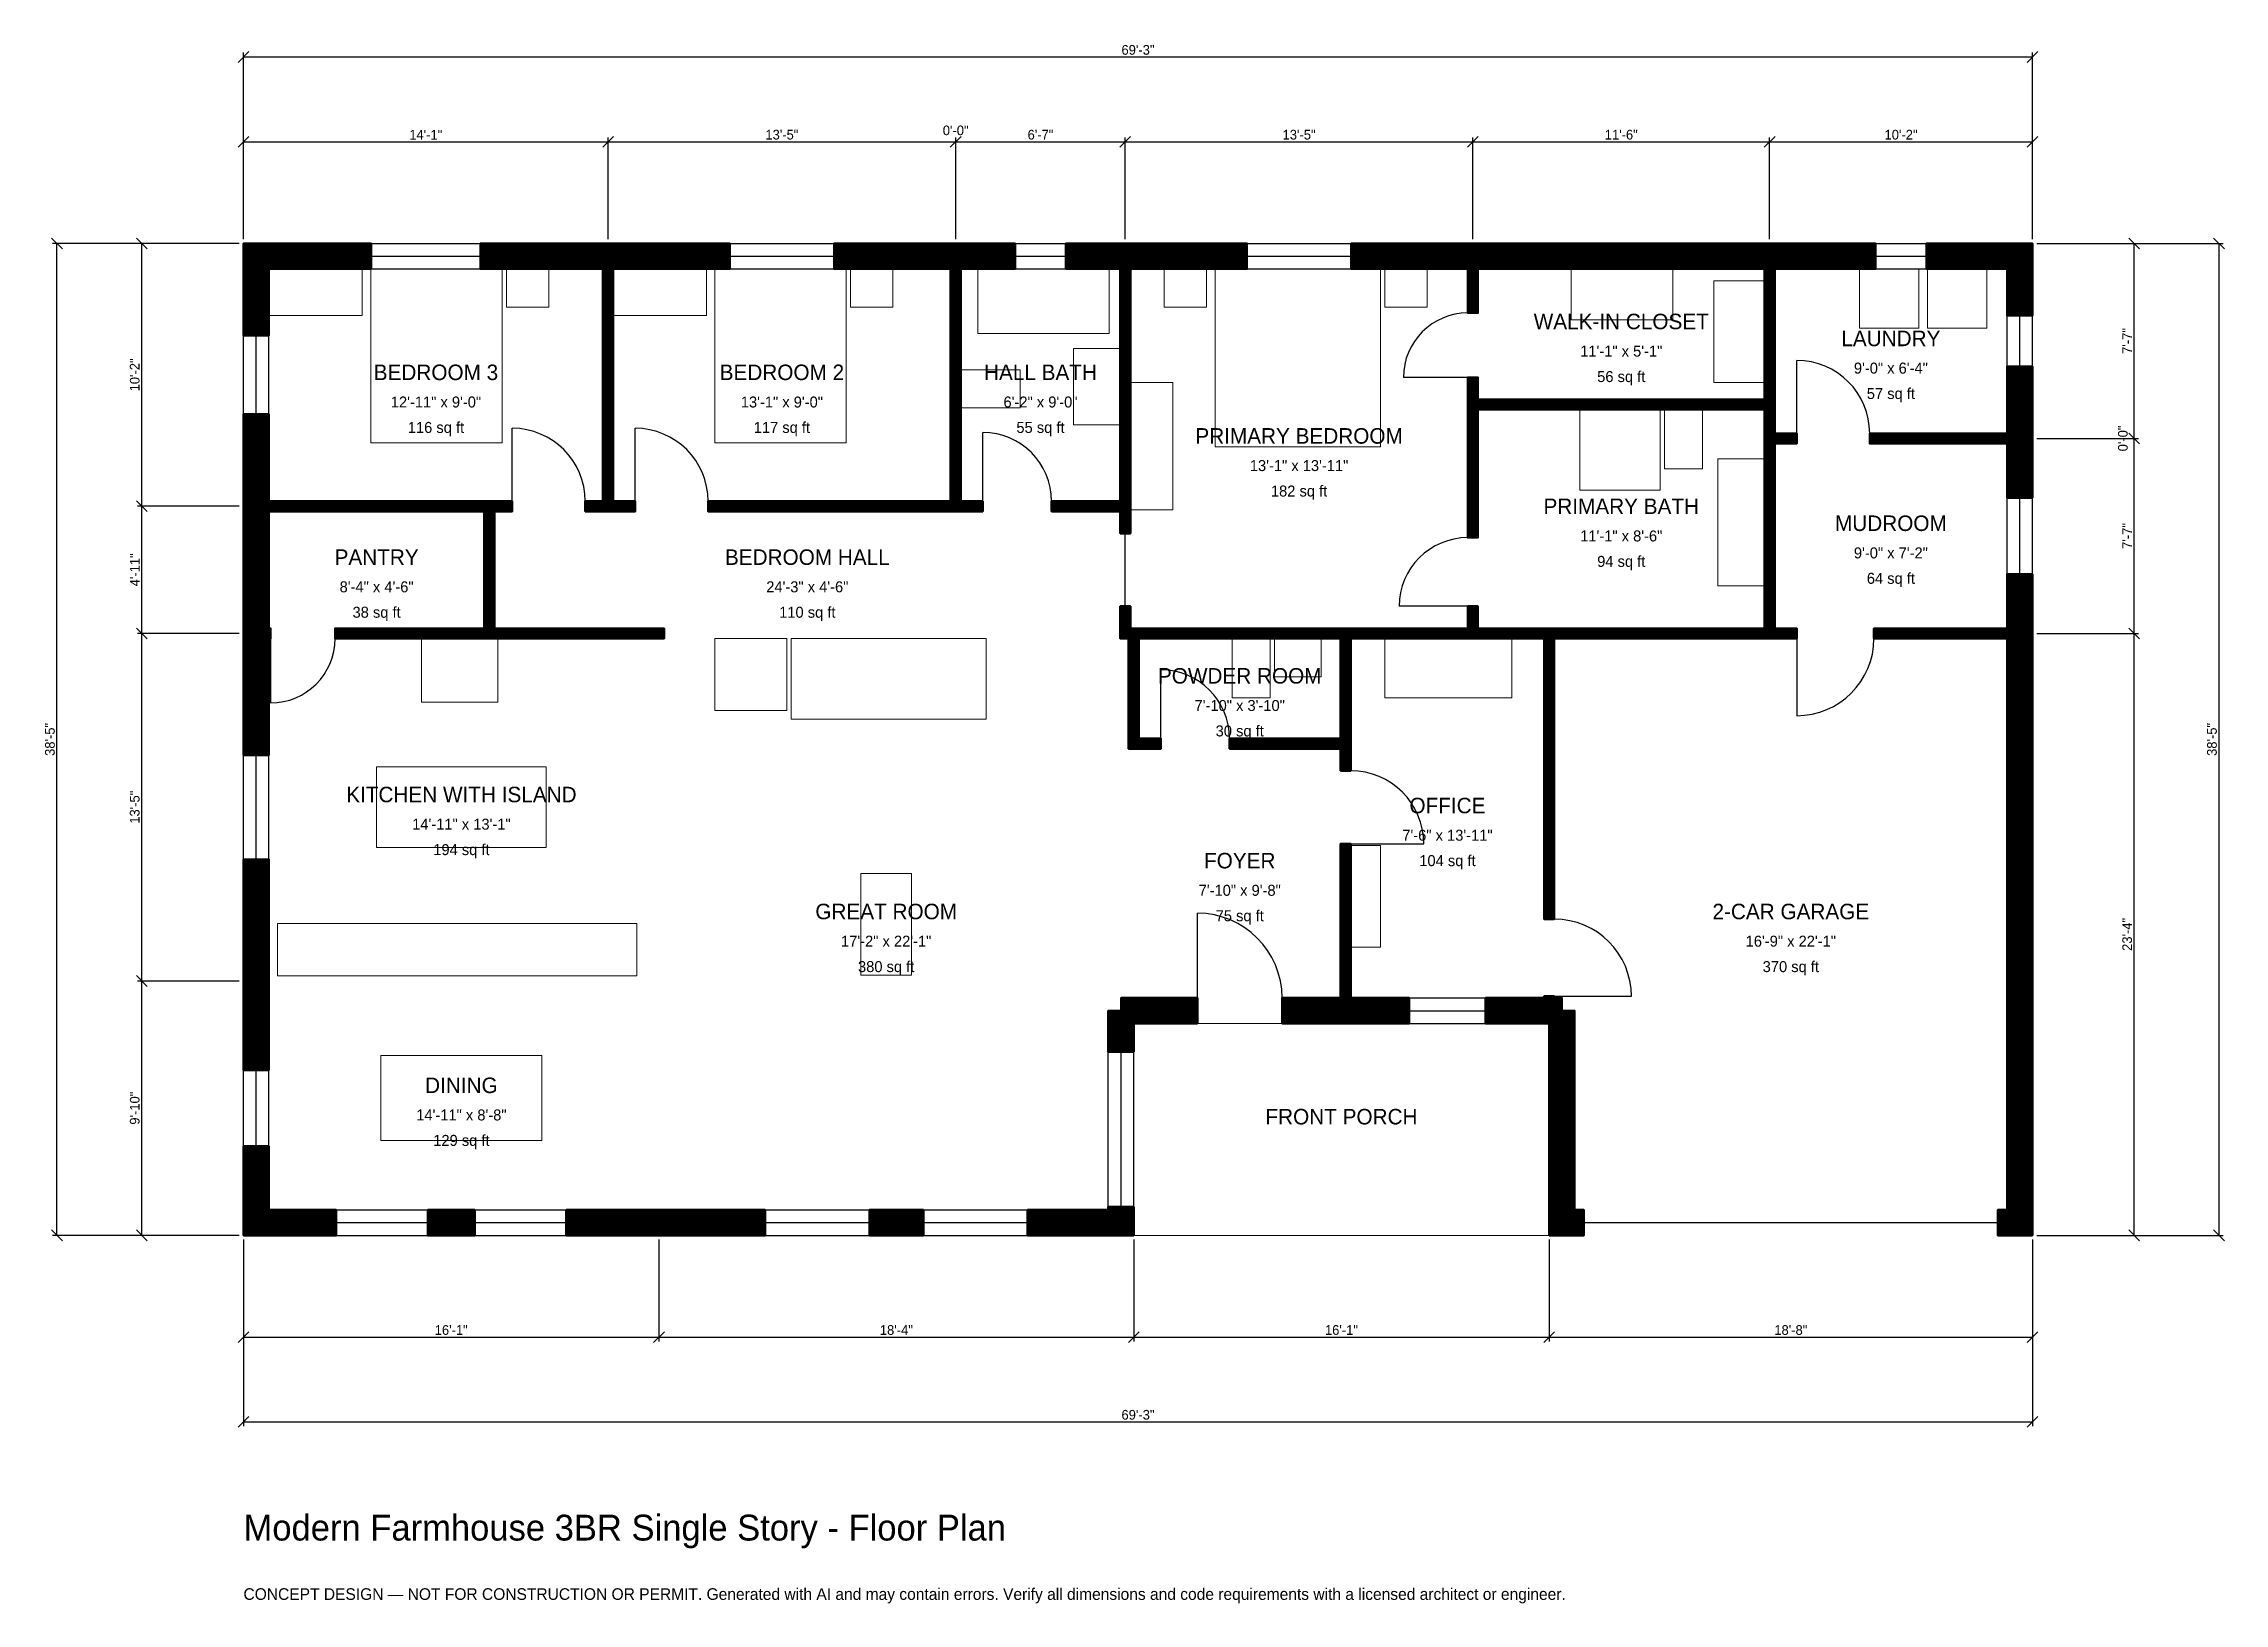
# Model space of a CAD drawing. Header units: inches. Extents: x -93 to 920, y -171 to 553.
import ezdxf
from ezdxf.enums import TextEntityAlignment as Align

# ---------------------------------------------------------------- set-up
doc = ezdxf.new("R2010")
doc.units = ezdxf.units.IN
doc.header["$MEASUREMENT"] = 0
doc.linetypes.add('DASHED', pattern=[0.6, 0.5, -0.1])
for name, color, linetype, lineweight in [('A-ANNO-DIMS', 1, 'Continuous', 13), ('A-ANNO-TEXT', 7, 'Continuous', 18), ('A-AREA-IDEN', 7, 'Continuous', 18), ('A-DOOR', 2, 'Continuous', 25), ('A-FLOR-FIXT', 9, 'Continuous', 13), ('A-FURN', 9, 'Continuous', 13), ('A-GLAZ', 4, 'Continuous', 25), ('A-SITE-PAVE', 8, 'Continuous', 13), ('A-WALL', 7, 'Continuous', 50), ('A-WALL-PATT', 8, 'Continuous', 13)]:
    doc.layers.add(name, color=color, linetype=linetype, lineweight=lineweight)
doc.dimstyles.new('PLAN', dxfattribs={"dimtxt": 4.5, "dimasz": 3, "dimexe": 2, "dimexo": 2, "dimgap": 1, "dimtad": 1, "dimdec": 0, "dimlunit": 4, "dimtsz": 2.5, "dimcen": 2.5, "dimclrd": 1, "dimclre": 1, "dimazin": 3, "dimtfac": 1, "dimtmove": 0, "dimatfit": 3})

msp = doc.modelspace()

# ---------------------------------------------------------------- hatches: boundary and pattern name
at = {"layer": 'A-WALL-PATT'}
h = msp.add_hatch(dxfattribs=at)
h.set_pattern_fill('ANSI31', color=8, scale=0.8)
h.paths.add_polyline_path([(364.1076, 0), (364.1076, 11.811), (401.5748, 11.811), (401.5748, 13.189), (413.3858, 13.189), (413.3858, 11.811), (413.3859, 11.811), (413.3859, 0), (413.3859, 0), (413.3858, 0), (413.3858, 0), (401.5748, 0), (401.5748, 0), (364.1076, 0)])
h.paths.add_polyline_path([(290.6168, 0), (290.6168, 11.811), (315.6824, 11.811), (315.6824, 0), (290.6168, 0)])
h.paths.add_polyline_path([(198.8189, 0), (187.0079, 0), (149.8688, 0), (149.8688, 11.811), (187.0079, 11.811), (198.8189, 11.811), (242.1916, 11.811), (242.1916, 0), (198.8189, 0)])
h.paths.add_polyline_path([(85.5643, 0), (85.5643, 11.811), (107.3491, 11.811), (107.3491, 0), (85.5643, 0)])
h.paths.add_polyline_path([(11.811, 0), (11.811, 0), (0, 0), (0, 0), (0, 0), (0, 0), (0, 11.811), (0, 11.811), (0, 41.3386), (11.811, 41.3386), (11.811, 11.811), (43.0446, 11.811), (43.0446, 0), (11.811, 0)])
h.paths.add_polyline_path([(0, 112.2047), (0, 124.0157), (0, 174.6063), (11.811, 174.6063), (11.811, 124.0157), (11.811, 112.2047), (11.811, 76.7717), (0, 76.7717), (0, 112.2047)])
h.paths.add_polyline_path([(0, 273.622), (0, 277.1654), (0, 277.1654), (0, 281.8898), (0, 281.8898), (0, 285.4331), (0, 332.6772), (0, 336.2205), (0, 336.2205), (0, 340.9449), (0, 340.9449), (0, 344.4882), (0, 381.2992), (11.811, 381.2992), (11.811, 344.4882), (11.811, 340.9449), (111.811, 340.9449), (116.5354, 340.9449), (124.8031, 340.9449), (124.8031, 336.2205), (116.5354, 336.2205), (116.5354, 281.8898), (195.2756, 281.8898), (195.2756, 277.1654), (116.5354, 277.1654), (111.811, 277.1654), (42.5197, 277.1654), (42.5197, 281.8898), (111.811, 281.8898), (111.811, 336.2205), (11.811, 336.2205), (11.811, 332.6772), (11.811, 285.4331), (11.811, 281.8898), (12.5984, 281.8898), (12.5984, 277.1654), (11.811, 277.1654), (11.811, 273.622), (11.811, 223.0315), (0, 223.0315), (0, 273.622)])
h.paths.add_polyline_path([(0, 448.8189), (0, 448.8189), (0, 460.6299), (0, 460.6299), (0, 460.63), (11.811, 460.63), (11.811, 460.6299), (59.252, 460.6299), (59.252, 448.8189), (11.811, 448.8189), (11.811, 417.9134), (0, 417.9134), (0, 448.8189)])
h.paths.add_polyline_path([(163.3858, 460.6299), (166.9291, 460.6299), (166.9291, 460.63), (171.6535, 460.63), (171.6535, 460.6299), (175.1969, 460.6299), (225.7874, 460.6299), (225.7874, 448.8189), (175.1969, 448.8189), (171.6535, 448.8189), (171.6535, 340.9449), (181.8898, 340.9449), (181.8898, 336.2205), (171.6535, 336.2205), (166.9291, 336.2205), (158.6614, 336.2205), (158.6614, 340.9449), (166.9291, 340.9449), (166.9291, 448.8189), (163.3858, 448.8189), (110.0394, 448.8189), (110.0394, 460.6299), (163.3858, 460.6299)])
h.paths.add_polyline_path([(324.8031, 460.6299), (328.3465, 460.6299), (328.3465, 460.63), (333.0709, 460.63), (333.0709, 460.6299), (336.6142, 460.6299), (358.2677, 460.6299), (358.2677, 448.8189), (336.6142, 448.8189), (333.0709, 448.8189), (333.0709, 340.9449), (343.3071, 340.9449), (343.3071, 336.2205), (333.0709, 336.2205), (328.3465, 336.2205), (328.3465, 336.2205), (215.748, 336.2205), (215.748, 340.9449), (328.3465, 340.9449), (328.3465, 448.8189), (324.8031, 448.8189), (274.2126, 448.8189), (274.2126, 460.6299), (324.8031, 460.6299)])
h.paths.add_polyline_path([(403.5433, 460.6299), (407.0866, 460.6299), (407.0866, 460.63), (411.811, 460.63), (411.811, 460.6299), (415.3543, 460.6299), (465.9449, 460.6299), (465.9449, 448.8189), (415.3543, 448.8189), (411.811, 448.8189), (411.811, 340.9449), (411.811, 336.2205), (411.811, 325.9843), (407.0866, 325.9843), (407.0866, 336.2205), (375.1969, 336.2205), (375.1969, 340.9449), (407.0866, 340.9449), (407.0866, 448.8189), (403.5433, 448.8189), (381.8898, 448.8189), (381.8898, 460.6299), (403.5433, 460.6299)])
h.paths.add_polyline_path([(564.9606, 460.6299), (564.9606, 460.6299), (568.5039, 460.6299), (568.5039, 460.63), (573.2283, 460.63), (573.2283, 460.6299), (706.2992, 460.6299), (706.2992, 460.63), (711.0236, 460.63), (711.0236, 460.6299), (714.5669, 460.6299), (714.5669, 460.6299), (757.874, 460.6299), (757.874, 448.8189), (711.0236, 448.8189), (711.0236, 388.189), (711.0236, 383.4646), (711.0236, 372.4409), (721.2598, 372.4409), (721.2598, 367.7165), (711.0236, 367.7165), (711.0236, 281.8898), (721.2598, 281.8898), (721.2598, 277.1654), (711.0236, 277.1654), (706.2992, 277.1654), (608.6614, 277.1654), (608.6614, 146.8504), (603.937, 146.8504), (603.937, 277.1654), (573.2283, 277.1654), (568.5039, 277.1654), (514.1732, 277.1654), (514.1732, 230.7087), (514.1732, 225.9843), (514.1732, 215.748), (509.4488, 215.748), (509.4488, 225.9843), (457.874, 225.9843), (457.874, 230.7087), (509.4488, 230.7087), (509.4488, 277.1654), (415.748, 277.1654), (415.748, 230.7087), (425.9843, 230.7087), (425.9843, 225.9843), (415.748, 225.9843), (411.0236, 225.9843), (411.0236, 230.7087), (411.0236, 277.1654), (407.0866, 277.1654), (407.0866, 281.8898), (407.0866, 292.126), (411.811, 292.126), (411.811, 281.8898), (415.748, 281.8898), (509.4488, 281.8898), (514.1732, 281.8898), (568.5039, 281.8898), (568.5039, 292.126), (573.2283, 292.126), (573.2283, 281.8898), (603.937, 281.8898), (608.6614, 281.8898), (706.2992, 281.8898), (706.2992, 367.7165), (706.2992, 367.7165), (706.2992, 372.4409), (706.2992, 383.4646), (573.2283, 383.4646), (573.2283, 324.0157), (568.5039, 324.0157), (568.5039, 383.4646), (568.5039, 388.189), (568.5039, 398.4252), (573.2283, 398.4252), (573.2283, 388.189), (706.2992, 388.189), (706.2992, 448.8189), (702.7559, 448.8189), (702.7559, 448.8189), (576.7717, 448.8189), (576.7717, 448.8189), (573.2283, 448.8189), (573.2283, 428.3465), (568.5039, 428.3465), (568.5039, 448.8189), (514.3701, 448.8189), (514.3701, 460.6299), (564.9606, 460.6299)])
h.paths.add_polyline_path([(818.8976, 460.6299), (818.8976, 460.63), (830.7087, 460.63), (830.7087, 460.6299), (830.7087, 460.6299), (830.7087, 448.8189), (830.7087, 448.8189), (830.7087, 427.1654), (818.8976, 427.1654), (818.8976, 448.8189), (781.4961, 448.8189), (781.4961, 460.6299), (818.8976, 460.6299)])
h.paths.add_polyline_path([(830.7087, 375.9843), (830.7087, 372.4409), (830.7087, 372.4409), (830.7087, 367.7165), (830.7087, 367.7165), (830.7087, 364.1732), (830.7087, 342.5197), (818.8976, 342.5197), (818.8976, 364.1732), (818.8976, 367.7165), (755.1181, 367.7165), (755.1181, 372.4409), (818.8976, 372.4409), (818.8976, 375.9843), (818.8976, 403.5433), (830.7087, 403.5433), (830.7087, 375.9843)])
h.paths.add_polyline_path([(830.7087, 285.4331), (830.7087, 281.8898), (830.7087, 281.8898), (830.7087, 277.1654), (830.7087, 277.1654), (830.7087, 273.622), (830.7087, 11.811), (830.7087, 11.811), (830.7087, 0), (830.7087, 0), (830.7087, 0), (830.7087, 0), (818.8976, 0), (818.8976, 0), (814.5669, 0), (814.5669, 11.811), (818.8976, 11.811), (818.8976, 273.622), (818.8976, 277.1654), (757.0866, 277.1654), (757.0866, 281.8898), (818.8976, 281.8898), (818.8976, 285.4331), (818.8976, 307.0866), (830.7087, 307.0866), (830.7087, 285.4331)])
h.paths.add_polyline_path([(618.1102, 0), (618.1102, 0), (606.2992, 0), (606.2992, 0), (606.2992, 0), (606.2992, 0), (606.2992, 11.811), (606.2992, 11.811), (606.2992, 96.063), (606.2992, 96.063), (606.2992, 98.4252), (603.937, 98.4252), (603.937, 98.4252), (576.7717, 98.4252), (576.7717, 110.2362), (603.937, 110.2362), (603.937, 111.0236), (608.6614, 111.0236), (608.6614, 110.2362), (612.2047, 110.2362), (612.2047, 104.3307), (618.1102, 104.3307), (618.1102, 11.811), (622.4409, 11.811), (622.4409, 0), (618.1102, 0)])
h.paths.add_polyline_path([(517.7165, 98.4252), (514.1732, 98.4252), (514.1732, 98.4252), (509.4488, 98.4252), (509.4488, 98.4252), (505.9055, 98.4252), (482.2835, 98.4252), (482.2835, 110.2362), (505.9055, 110.2362), (509.4488, 110.2362), (509.4488, 181.8898), (514.1732, 181.8898), (514.1732, 110.2362), (517.7165, 110.2362), (541.3386, 110.2362), (541.3386, 98.4252), (517.7165, 98.4252)])
h.paths.add_polyline_path([(413.3858, 98.4252), (413.3858, 85.2362), (401.5748, 85.2362), (401.5748, 104.3307), (407.4803, 104.3307), (407.4803, 110.2362), (442.9134, 110.2362), (442.9134, 98.4252), (413.3858, 98.4252)])

# ---------------------------------------------------------------- linework, layer by layer
at = {"layer": 'A-DOOR'}
for p, q in [((721.2598, 372.4409), (721.2598, 406.2992)), ((568.5039, 398.4252), (538.5827, 398.4252)), ((124.8031, 340.9449), (124.8031, 374.8031)), ((181.8898, 340.9449), (181.8898, 374.8031)), ((343.3071, 340.9449), (343.3071, 372.8346)), ((409.4488, 292.126), (409.4488, 325.9843)), ((568.5039, 292.126), (536.6142, 292.126)), ((12.5984, 277.1654), (12.5984, 247.2441)), ((721.2598, 277.1654), (721.2598, 241.3386)), ((425.9843, 230.7087), (425.9843, 262.5984)), ((514.1732, 181.8898), (548.0315, 181.8898)), ((442.9134, 110.2362), (442.9134, 149.6063)), ((608.6614, 111.0236), (644.4882, 111.0236))]:
    msp.add_line(p, q, dxfattribs=at)
at = {"layer": 'A-DOOR', "linetype": 'DASHED'}
msp.add_line((622.4409, 5.9055), (814.5669, 5.9055), dxfattribs=at)
at = {"layer": 'A-DOOR'}
for centre, radius, start, end in [((568.5039, 398.4252), 29.9213, 90, 180), ((721.2598, 372.4409), 33.8583, 0, 90), ((124.8031, 340.9449), 33.8583, 0, 90), ((181.8898, 340.9449), 33.8583, 0, 90), ((343.3071, 340.9449), 31.8898, 0, 90), ((568.5039, 292.126), 31.8898, 90, 180), ((12.5984, 277.1654), 29.9213, 270, 360), ((721.2598, 277.1654), 35.8268, 270, 360), ((425.9843, 230.7087), 31.8898, 0, 90), ((514.1732, 181.8898), 33.8583, 0, 90), ((442.9134, 110.2362), 39.3701, 0, 90), ((608.6614, 111.0236), 35.8268, 0, 90)]:
    msp.add_arc(centre, radius, start, end, dxfattribs=at)
at = {"layer": 'A-FLOR-FIXT'}
for points in [[(340.9449, 418.8976), (401.9685, 418.8976), (401.9685, 448.8189), (340.9449, 448.8189)], [(385.4331, 376.378), (407.0866, 376.378), (407.0866, 411.811), (385.4331, 411.811)], [(333.0709, 384.252), (360.6299, 384.252), (360.6299, 401.9685), (333.0709, 401.9685)], [(620.4724, 346.063), (657.874, 346.063), (657.874, 383.4646), (620.4724, 383.4646)], [(659.8425, 355.9055), (677.5591, 355.9055), (677.5591, 383.4646), (659.8425, 383.4646)], [(684.6457, 301.5748), (706.2992, 301.5748), (706.2992, 360.6299), (684.6457, 360.6299)], [(459.0551, 249.6063), (476.7717, 249.6063), (476.7717, 277.1654), (459.0551, 277.1654)], [(478.7402, 259.4488), (500.3937, 259.4488), (500.3937, 277.1654), (478.7402, 277.1654)], [(61.811, 180.1181), (140.5512, 180.1181), (140.5512, 217.5197), (61.811, 217.5197)], [(15.748, 120.4724), (182.6772, 120.4724), (182.6772, 144.8819), (15.748, 144.8819)]]:
    msp.add_lwpolyline(points, close=True, dxfattribs=at)
at = {"layer": 'A-FURN'}
for points in [[(11.811, 427.1654), (55.1181, 427.1654), (55.1181, 448.8189), (11.811, 448.8189)], [(59.0551, 368.1102), (120.0787, 368.1102), (120.0787, 448.8189), (59.0551, 448.8189)], [(122.0472, 431.1024), (141.7323, 431.1024), (141.7323, 448.8189), (122.0472, 448.8189)], [(171.6535, 427.1654), (214.9606, 427.1654), (214.9606, 448.8189), (171.6535, 448.8189)], [(218.8976, 368.1102), (279.9213, 368.1102), (279.9213, 448.8189), (218.8976, 448.8189)], [(281.8898, 431.1024), (301.5748, 431.1024), (301.5748, 448.8189), (281.8898, 448.8189)], [(427.5591, 431.1024), (447.2441, 431.1024), (447.2441, 448.8189), (427.5591, 448.8189)], [(451.1811, 366.1417), (527.9528, 366.1417), (527.9528, 448.8189), (451.1811, 448.8189)], [(529.9213, 431.1024), (549.6063, 431.1024), (549.6063, 448.8189), (529.9213, 448.8189)], [(616.5354, 425.1968), (663.7795, 425.1968), (663.7795, 448.8189), (616.5354, 448.8189)], [(750.3937, 421.2598), (777.9528, 421.2598), (777.9528, 448.8189), (750.3937, 448.8189)], [(781.8898, 421.2598), (809.4488, 421.2598), (809.4488, 448.8189), (781.8898, 448.8189)], [(682.6772, 396.063), (706.2992, 396.063), (706.2992, 443.3071), (682.6772, 443.3071)], [(411.811, 337.0079), (431.4961, 337.0079), (431.4961, 396.063), (411.811, 396.063)], [(82.6772, 247.6378), (118.1102, 247.6378), (118.1102, 277.1654), (82.6772, 277.1654)], [(218.8976, 243.7008), (252.3622, 243.7008), (252.3622, 277.1654), (218.8976, 277.1654)], [(254.3307, 239.7638), (344.8819, 239.7638), (344.8819, 277.1654), (254.3307, 277.1654)], [(529.9213, 249.6063), (588.9764, 249.6063), (588.9764, 277.1654), (529.9213, 277.1654)], [(514.1732, 133.8583), (527.9528, 133.8583), (527.9528, 181.1024), (514.1732, 181.1024)], [(286.6142, 120.8661), (310.2362, 120.8661), (310.2362, 168.1102), (286.6142, 168.1102)], [(63.7795, 44.0945), (138.5827, 44.0945), (138.5827, 83.4646), (63.7795, 83.4646)]]:
    msp.add_lwpolyline(points, close=True, dxfattribs=at)
at = {"layer": 'A-GLAZ'}
for p, q in [((59.252, 460.6299), (110.0394, 460.6299)), ((225.7874, 460.6299), (274.2126, 460.6299)), ((358.2677, 460.6299), (381.8898, 460.6299)), ((465.9449, 460.6299), (514.3701, 460.6299)), ((757.874, 460.6299), (781.4961, 460.6299)), ((59.252, 454.7244), (110.0394, 454.7244)), ((59.252, 448.8189), (110.0394, 448.8189)), ((225.7874, 454.7244), (274.2126, 454.7244)), ((225.7874, 448.8189), (274.2126, 448.8189)), ((358.2677, 454.7244), (381.8898, 454.7244)), ((358.2677, 448.8189), (381.8898, 448.8189)), ((465.9449, 454.7244), (514.3701, 454.7244)), ((465.9449, 448.8189), (514.3701, 448.8189)), ((757.874, 454.7244), (781.4961, 454.7244)), ((757.874, 448.8189), (781.4961, 448.8189)), ((818.8976, 403.5433), (818.8976, 427.1654)), ((824.8031, 403.5433), (824.8031, 427.1654)), ((830.7087, 403.5433), (830.7087, 427.1654)), ((0, 381.2992), (0, 417.9134)), ((5.9055, 381.2992), (5.9055, 417.9134)), ((11.811, 381.2992), (11.811, 417.9134)), ((818.8976, 307.0866), (818.8976, 342.5197)), ((824.8031, 307.0866), (824.8031, 342.5197)), ((830.7087, 307.0866), (830.7087, 342.5197)), ((0, 174.6063), (0, 223.0315)), ((5.9055, 174.6063), (5.9055, 223.0315)), ((11.811, 174.6063), (11.811, 223.0315)), ((541.3386, 110.2362), (576.7717, 110.2362)), ((541.3386, 104.3307), (576.7717, 104.3307)), ((541.3386, 98.4252), (576.7717, 98.4252)), ((401.5748, 13.189), (401.5748, 85.2362)), ((407.4803, 13.189), (407.4803, 85.2362)), ((413.3858, 13.189), (413.3858, 85.2362)), ((0, 41.3386), (0, 76.7717)), ((5.9055, 41.3386), (5.9055, 76.7717)), ((11.811, 41.3386), (11.811, 76.7717)), ((43.0446, 11.811), (85.5643, 11.811)), ((107.3491, 11.811), (149.8688, 11.811)), ((242.1916, 11.811), (290.6168, 11.811)), ((315.6824, 11.811), (364.1076, 11.811)), ((43.0446, 5.9055), (85.5643, 5.9055)), ((43.0446, 0), (85.5643, 0)), ((107.3491, 5.9055), (149.8688, 5.9055)), ((107.3491, 0), (149.8688, 0)), ((242.1916, 5.9055), (290.6168, 5.9055)), ((242.1916, 0), (290.6168, 0)), ((315.6824, 5.9055), (364.1076, 5.9055)), ((315.6824, 0), (364.1076, 0))]:
    msp.add_line(p, q, dxfattribs=at)
at = {"layer": 'A-SITE-PAVE', "linetype": 'DASHED'}
msp.add_lwpolyline([(413.3858, 0), (606.2992, 0), (606.2992, 98.4252), (413.3858, 98.4252)], close=True, dxfattribs=at)
at = {"layer": 'A-WALL'}
for points in [[(0, 448.8189), (0, 448.8189), (0, 460.6299), (0, 460.6299), (0, 460.63), (11.811, 460.63), (11.811, 460.6299), (59.252, 460.6299), (59.252, 448.8189), (11.811, 448.8189), (11.811, 417.9134), (0, 417.9134), (0, 448.8189)], [(163.3858, 460.6299), (166.9291, 460.6299), (166.9291, 460.63), (171.6535, 460.63), (171.6535, 460.6299), (175.1969, 460.6299), (225.7874, 460.6299), (225.7874, 448.8189), (175.1969, 448.8189), (171.6535, 448.8189), (171.6535, 340.9449), (181.8898, 340.9449), (181.8898, 336.2205), (171.6535, 336.2205), (166.9291, 336.2205), (158.6614, 336.2205), (158.6614, 340.9449), (166.9291, 340.9449), (166.9291, 448.8189), (163.3858, 448.8189), (110.0394, 448.8189), (110.0394, 460.6299), (163.3858, 460.6299)], [(324.8031, 460.6299), (328.3465, 460.6299), (328.3465, 460.63), (333.0709, 460.63), (333.0709, 460.6299), (336.6142, 460.6299), (358.2677, 460.6299), (358.2677, 448.8189), (336.6142, 448.8189), (333.0709, 448.8189), (333.0709, 340.9449), (343.3071, 340.9449), (343.3071, 336.2205), (333.0709, 336.2205), (328.3465, 336.2205), (328.3465, 336.2205), (215.748, 336.2205), (215.748, 340.9449), (328.3465, 340.9449), (328.3465, 448.8189), (324.8031, 448.8189), (274.2126, 448.8189), (274.2126, 460.6299), (324.8031, 460.6299)], [(403.5433, 460.6299), (407.0866, 460.6299), (407.0866, 460.63), (411.811, 460.63), (411.811, 460.6299), (415.3543, 460.6299), (465.9449, 460.6299), (465.9449, 448.8189), (415.3543, 448.8189), (411.811, 448.8189), (411.811, 340.9449), (411.811, 336.2205), (411.811, 325.9843), (407.0866, 325.9843), (407.0866, 336.2205), (375.1969, 336.2205), (375.1969, 340.9449), (407.0866, 340.9449), (407.0866, 448.8189), (403.5433, 448.8189), (381.8898, 448.8189), (381.8898, 460.6299), (403.5433, 460.6299)], [(564.9606, 460.6299), (564.9606, 460.6299), (568.5039, 460.6299), (568.5039, 460.63), (573.2283, 460.63), (573.2283, 460.6299), (706.2992, 460.6299), (706.2992, 460.63), (711.0236, 460.63), (711.0236, 460.6299), (714.5669, 460.6299), (714.5669, 460.6299), (757.874, 460.6299), (757.874, 448.8189), (711.0236, 448.8189), (711.0236, 388.189), (711.0236, 383.4646), (711.0236, 372.4409), (721.2598, 372.4409), (721.2598, 367.7165), (711.0236, 367.7165), (711.0236, 281.8898), (721.2598, 281.8898), (721.2598, 277.1654), (711.0236, 277.1654), (706.2992, 277.1654), (608.6614, 277.1654), (608.6614, 146.8504), (603.937, 146.8504), (603.937, 277.1654), (573.2283, 277.1654), (568.5039, 277.1654), (514.1732, 277.1654), (514.1732, 230.7087), (514.1732, 225.9843), (514.1732, 215.748), (509.4488, 215.748), (509.4488, 225.9843), (457.874, 225.9843), (457.874, 230.7087), (509.4488, 230.7087), (509.4488, 277.1654), (415.748, 277.1654), (415.748, 230.7087), (425.9843, 230.7087), (425.9843, 225.9843), (415.748, 225.9843), (411.0236, 225.9843), (411.0236, 230.7087), (411.0236, 277.1654), (407.0866, 277.1654), (407.0866, 281.8898), (407.0866, 292.126), (411.811, 292.126), (411.811, 281.8898), (415.748, 281.8898), (509.4488, 281.8898), (514.1732, 281.8898), (568.5039, 281.8898), (568.5039, 292.126), (573.2283, 292.126), (573.2283, 281.8898), (603.937, 281.8898), (608.6614, 281.8898), (706.2992, 281.8898), (706.2992, 367.7165), (706.2992, 367.7165), (706.2992, 372.4409), (706.2992, 383.4646), (573.2283, 383.4646), (573.2283, 324.0157), (568.5039, 324.0157), (568.5039, 383.4646), (568.5039, 388.189), (568.5039, 398.4252), (573.2283, 398.4252), (573.2283, 388.189), (706.2992, 388.189), (706.2992, 448.8189), (702.7559, 448.8189), (702.7559, 448.8189), (576.7717, 448.8189), (576.7717, 448.8189), (573.2283, 448.8189), (573.2283, 428.3465), (568.5039, 428.3465), (568.5039, 448.8189), (514.3701, 448.8189), (514.3701, 460.6299), (564.9606, 460.6299)], [(818.8976, 460.6299), (818.8976, 460.63), (830.7087, 460.63), (830.7087, 460.6299), (830.7087, 460.6299), (830.7087, 448.8189), (830.7087, 448.8189), (830.7087, 427.1654), (818.8976, 427.1654), (818.8976, 448.8189), (781.4961, 448.8189), (781.4961, 460.6299), (818.8976, 460.6299)], [(830.7087, 375.9843), (830.7087, 372.4409), (830.7087, 372.4409), (830.7087, 367.7165), (830.7087, 367.7165), (830.7087, 364.1732), (830.7087, 342.5197), (818.8976, 342.5197), (818.8976, 364.1732), (818.8976, 367.7165), (755.1181, 367.7165), (755.1181, 372.4409), (818.8976, 372.4409), (818.8976, 375.9843), (818.8976, 403.5433), (830.7087, 403.5433), (830.7087, 375.9843)], [(0, 273.622), (0, 277.1654), (0, 277.1654), (0, 281.8898), (0, 281.8898), (0, 285.4331), (0, 332.6772), (0, 336.2205), (0, 336.2205), (0, 340.9449), (0, 340.9449), (0, 344.4882), (0, 381.2992), (11.811, 381.2992), (11.811, 344.4882), (11.811, 340.9449), (111.811, 340.9449), (116.5354, 340.9449), (124.8031, 340.9449), (124.8031, 336.2205), (116.5354, 336.2205), (116.5354, 281.8898), (195.2756, 281.8898), (195.2756, 277.1654), (116.5354, 277.1654), (111.811, 277.1654), (42.5197, 277.1654), (42.5197, 281.8898), (111.811, 281.8898), (111.811, 336.2205), (11.811, 336.2205), (11.811, 332.6772), (11.811, 285.4331), (11.811, 281.8898), (12.5984, 281.8898), (12.5984, 277.1654), (11.811, 277.1654), (11.811, 273.622), (11.811, 223.0315), (0, 223.0315), (0, 273.622)], [(830.7087, 285.4331), (830.7087, 281.8898), (830.7087, 281.8898), (830.7087, 277.1654), (830.7087, 277.1654), (830.7087, 273.622), (830.7087, 11.811), (830.7087, 11.811), (830.7087, 0), (830.7087, 0), (830.7087, 0), (830.7087, 0), (818.8976, 0), (818.8976, 0), (814.5669, 0), (814.5669, 11.811), (818.8976, 11.811), (818.8976, 273.622), (818.8976, 277.1654), (757.0866, 277.1654), (757.0866, 281.8898), (818.8976, 281.8898), (818.8976, 285.4331), (818.8976, 307.0866), (830.7087, 307.0866), (830.7087, 285.4331)], [(0, 112.2047), (0, 124.0157), (0, 174.6063), (11.811, 174.6063), (11.811, 124.0157), (11.811, 112.2047), (11.811, 76.7717), (0, 76.7717), (0, 112.2047)], [(517.7165, 98.4252), (514.1732, 98.4252), (514.1732, 98.4252), (509.4488, 98.4252), (509.4488, 98.4252), (505.9055, 98.4252), (482.2835, 98.4252), (482.2835, 110.2362), (505.9055, 110.2362), (509.4488, 110.2362), (509.4488, 181.8898), (514.1732, 181.8898), (514.1732, 110.2362), (517.7165, 110.2362), (541.3386, 110.2362), (541.3386, 98.4252), (517.7165, 98.4252)], [(413.3858, 98.4252), (413.3858, 85.2362), (401.5748, 85.2362), (401.5748, 104.3307), (407.4803, 104.3307), (407.4803, 110.2362), (442.9134, 110.2362), (442.9134, 98.4252), (413.3858, 98.4252)], [(618.1102, 0), (618.1102, 0), (606.2992, 0), (606.2992, 0), (606.2992, 0), (606.2992, 0), (606.2992, 11.811), (606.2992, 11.811), (606.2992, 96.063), (606.2992, 96.063), (606.2992, 98.4252), (603.937, 98.4252), (603.937, 98.4252), (576.7717, 98.4252), (576.7717, 110.2362), (603.937, 110.2362), (603.937, 111.0236), (608.6614, 111.0236), (608.6614, 110.2362), (612.2047, 110.2362), (612.2047, 104.3307), (618.1102, 104.3307), (618.1102, 11.811), (622.4409, 11.811), (622.4409, 0), (618.1102, 0)], [(11.811, 0), (11.811, 0), (0, 0), (0, 0), (0, 0), (0, 0), (0, 11.811), (0, 11.811), (0, 41.3386), (11.811, 41.3386), (11.811, 11.811), (43.0446, 11.811), (43.0446, 0), (11.811, 0)], [(85.5643, 0), (85.5643, 11.811), (107.3491, 11.811), (107.3491, 0), (85.5643, 0)], [(198.8189, 0), (187.0079, 0), (149.8688, 0), (149.8688, 11.811), (187.0079, 11.811), (198.8189, 11.811), (242.1916, 11.811), (242.1916, 0), (198.8189, 0)], [(290.6168, 0), (290.6168, 11.811), (315.6824, 11.811), (315.6824, 0), (290.6168, 0)], [(364.1076, 0), (364.1076, 11.811), (401.5748, 11.811), (401.5748, 13.189), (413.3858, 13.189), (413.3858, 11.811), (413.3859, 11.811), (413.3859, 0), (413.3859, 0), (413.3858, 0), (413.3858, 0), (401.5748, 0), (401.5748, 0), (364.1076, 0)]]:
    msp.add_lwpolyline(points, close=True, dxfattribs=at)

# ---------------------------------------------------------------- texts
at = {"layer": 'A-ANNO-TEXT'}
for s, height, p in [('Modern Farmhouse 3BR Single Story - Floor Plan', 12, (0, -141.7323)), ('CONCEPT DESIGN — NOT FOR CONSTRUCTION OR PERMIT. Generated with AI and may contain errors. Verify all dimensions and code requirements with a licensed architect or engineer.', 5.4, (0, -169.2913))]:
    msp.add_text(s, height=height, dxfattribs=at).set_placement(p)
at = {"layer": 'A-AREA-IDEN'}
for s, height, p in [('WALK-IN CLOSET', 7.2, (639.7638, 424.4094)), ('LAUNDRY', 7.2, (764.9606, 416.5354)), ('11\'-1" x 5\'-1"', 5.1, (639.7638, 410.6299)), ('9\'-0" x 6\'-4"', 5.1, (764.9606, 402.7559)), ('BEDROOM 3', 7.2, (89.3701, 400.7874)), ('BEDROOM 2', 7.2, (250, 400.7874)), ('HALL BATH', 7.2, (370.0787, 400.7874)), ('56 sq ft', 5.1, (639.7638, 398.8189)), ('12\'-11" x 9\'-0"', 5.1, (89.3701, 387.0079)), ('13\'-1" x 9\'-0"', 5.1, (250, 387.0079)), ('6\'-2" x 9\'-0"', 5.1, (370.0787, 387.0079)), ('57 sq ft', 5.1, (764.9606, 390.9449)), ('116 sq ft', 5.1, (89.3701, 375.1969)), ('117 sq ft', 5.1, (250, 375.1969)), ('55 sq ft', 5.1, (370.0787, 375.1969)), ('PRIMARY BEDROOM', 7.2, (490.1575, 371.2598)), ('13\'-1" x 13\'-11"', 5.1, (490.1575, 357.4803)), ('182 sq ft', 5.1, (490.1575, 345.6693)), ('PRIMARY BATH', 7.2, (639.7638, 338.5827)), ('MUDROOM', 7.2, (764.9606, 330.7087)), ('11\'-1" x 8\'-6"', 5.1, (639.7638, 324.8031)), ('PANTRY', 7.2, (61.811, 314.9606)), ('BEDROOM HALL', 7.2, (261.811, 314.9606)), ('94 sq ft', 5.1, (639.7638, 312.9921)), ('9\'-0" x 7\'-2"', 5.1, (764.9606, 316.9291)), ('8\'-4" x 4\'-6"', 5.1, (61.811, 301.1811)), ('24\'-3" x 4\'-6"', 5.1, (261.811, 301.1811)), ('64 sq ft', 5.1, (764.9606, 305.1181)), ('38 sq ft', 5.1, (61.811, 289.3701)), ('110 sq ft', 5.1, (261.811, 289.3701)), ('POWDER ROOM', 7.2, (462.5984, 259.8425)), ('7\'-10" x 3\'-10"', 5.1, (462.5984, 246.063)), ('30 sq ft', 5.1, (462.5984, 234.252)), ('KITCHEN WITH ISLAND', 7.2, (101.1811, 204.7244)), ('OFFICE', 7.2, (559.0551, 199.6063)), ('14\'-11" x 13\'-1"', 5.1, (101.1811, 190.9449)), ('7\'-6" x 13\'-11"', 5.1, (559.0551, 185.8268)), ('194 sq ft', 5.1, (101.1811, 179.1339)), ('FOYER', 7.2, (462.5984, 174.0157)), ('104 sq ft', 5.1, (559.0551, 174.0157)), ('7\'-10" x 9\'-8"', 5.1, (462.5984, 160.2362)), ('GREAT ROOM', 7.2, (298.4252, 150.3937)), ('2-CAR GARAGE', 7.2, (718.5039, 150.3937)), ('75 sq ft', 5.1, (462.5984, 148.4252)), ('17\'-2" x 22\'-1"', 5.1, (298.4252, 136.6142)), ('16\'-9" x 22\'-1"', 5.1, (718.5039, 136.6142)), ('380 sq ft', 5.1, (298.4252, 124.8031)), ('370 sq ft', 5.1, (718.5039, 124.8031)), ('DINING', 7.2, (101.1811, 69.685)), ('14\'-11" x 8\'-8"', 5.1, (101.1811, 55.9055)), ('FRONT PORCH', 7.2, (509.8425, 55.1181)), ('129 sq ft', 5.1, (101.1811, 44.0945))]:
    msp.add_text(s, height=height, dxfattribs=at).set_placement(p, align=Align.MIDDLE_CENTER)

# ---------------------------------------------------------------- dimensions: what is measured, and where the dimension line sits
at = {"layer": 'A-ANNO-DIMS'}
for base, p1, p2, text in [((0, 547.2441), (0, 460.6299), (830.7087, 460.6299), '69\'-3"'), ((0, 507.874), (0, 460.6299), (169.2913, 460.6299), '14\'-1"'), ((169.2913, 507.874), (169.2913, 460.6299), (330.7087, 460.6299), '13\'-5"'), ((330.7087, 507.874), (330.7087, 460.6299), (330.7087, 460.6299), '0\'-0"'), ((330.7087, 507.874), (330.7087, 460.6299), (409.4488, 460.6299), '6\'-7"'), ((409.4488, 507.874), (409.4488, 460.6299), (570.8661, 460.6299), '13\'-5"'), ((570.8661, 507.874), (570.8661, 460.6299), (708.6614, 460.6299), '11\'-6"'), ((708.6614, 507.874), (708.6614, 460.6299), (830.7087, 460.6299), '10\'-2"'), ((0, -47.2441), (0, 0), (192.9134, 0), '16\'-1"'), ((0, -86.6142), (0, 0), (830.7087, 0), '69\'-3"'), ((192.9134, -47.2441), (192.9134, 0), (413.3858, 0), '18\'-4"'), ((413.3858, -47.2441), (413.3858, 0), (606.2992, 0), '16\'-1"'), ((606.2992, -47.2441), (606.2992, 0), (830.7087, 0), '18\'-8"')]:
    msp.add_linear_dim(base=base, p1=p1, p2=p2, text=text, dimstyle='PLAN', dxfattribs=at).render()
for base, p1, p2, text in [((-86.6142, 0), (0, 0), (0, 460.6299), '38\'-5"'), ((-47.2441, 338.5827), (0, 338.5827), (0, 460.6299), '10\'-2"'), ((877.9528, 370.0787), (830.7087, 370.0787), (830.7087, 460.6299), '7\'-7"'), ((917.3228, 0), (830.7087, 0), (830.7087, 460.6299), '38\'-5"'), ((877.9528, 370.0787), (830.7087, 370.0787), (830.7087, 370.0787), '0\'-0"'), ((877.9528, 279.5276), (830.7087, 279.5276), (830.7087, 370.0787), '7\'-7"'), ((-47.2441, 279.5276), (0, 279.5276), (0, 338.5827), '4\'-11"'), ((-47.2441, 118.1102), (0, 118.1102), (0, 279.5276), '13\'-5"'), ((877.9528, 0), (830.7087, 0), (830.7087, 279.5276), '23\'-4"'), ((-47.2441, 0), (0, 0), (0, 118.1102), '9\'-10"')]:
    msp.add_linear_dim(base=base, p1=p1, p2=p2, angle=90, text=text, dimstyle='PLAN', dxfattribs=at).render()

doc.saveas('drawing.dxf')
